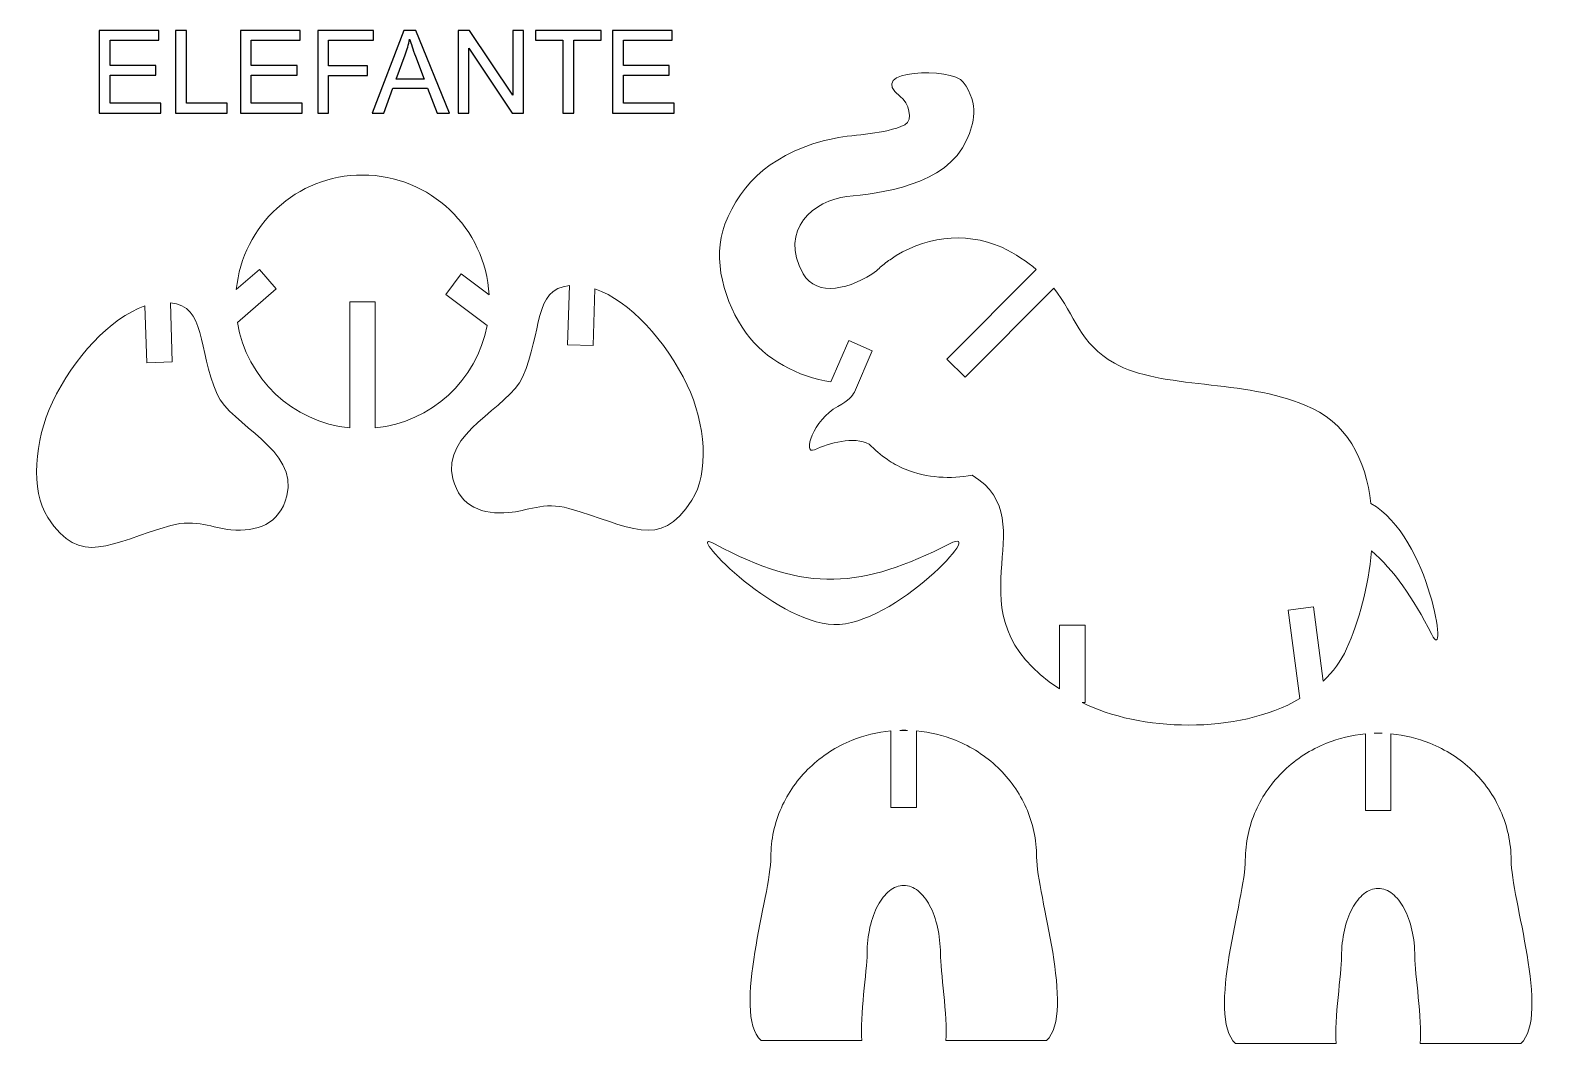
# Model space of a CAD drawing. Header units: centimetres. Extents: x -58 to 82, y -23 to 47.
# Drawn here: x 11.2 to 29.02, y 11.33 to 23.21 of the extents above; entities that cross this region are included whole.
import ezdxf

# ---------------------------------------------------------------- set-up
doc = ezdxf.new("R2010")
doc.units = ezdxf.units.CM
doc.header["$MEASUREMENT"] = 0
doc.layers.add('Camada 1', color=7, linetype='Continuous')

msp = doc.modelspace()

# ---------------------------------------------------------------- linework, layer by layer
at = {"layer": 'Camada 1', "color": 250}
for points, knots in [([(12.00309, 22.2404), (12.00309, 22.2404), (12.00309, 23.20942), (12.00309, 23.20942), (12.00309, 23.20942), (12.00309, 23.20942), (12.70363, 23.20942), (12.70363, 23.20942), (12.70363, 23.20942), (12.70363, 23.20942), (12.70363, 23.09504), (12.70363, 23.09504), (12.70363, 23.09504), (12.70363, 23.09504), (12.13124, 23.09504), (12.13124, 23.09504), (12.13124, 23.09504), (12.13124, 23.09504), (12.13124, 22.79835), (12.13124, 22.79835), (12.13124, 22.79835), (12.13124, 22.79835), (12.6673, 22.79835), (12.6673, 22.79835), (12.6673, 22.79835), (12.6673, 22.79835), (12.6673, 22.68464), (12.6673, 22.68464), (12.6673, 22.68464), (12.6673, 22.68464), (12.13124, 22.68464), (12.13124, 22.68464), (12.13124, 22.68464), (12.13124, 22.68464), (12.13124, 22.35479), (12.13124, 22.35479), (12.13124, 22.35479), (12.13124, 22.35479), (12.72619, 22.35479), (12.72619, 22.35479), (12.72619, 22.35479), (12.72619, 22.35479), (12.72619, 22.2404), (12.72619, 22.2404), (12.72619, 22.2404), (12.72619, 22.2404), (12.00309, 22.2404), (12.00309, 22.2404)], [0, 0, 0, 0, 0.08333333, 0.08333333, 0.08333333, 0.08333333, 0.16666667, 0.16666667, 0.16666667, 0.16666667, 0.25, 0.25, 0.25, 0.25, 0.33333333, 0.33333333, 0.33333333, 0.33333333, 0.41666667, 0.41666667, 0.41666667, 0.41666667, 0.5, 0.5, 0.5, 0.5, 0.58333333, 0.58333333, 0.58333333, 0.58333333, 0.66666667, 0.66666667, 0.66666667, 0.66666667, 0.75, 0.75, 0.75, 0.75, 0.83333333, 0.83333333, 0.83333333, 0.83333333, 0.91666667, 0.91666667, 0.91666667, 0.91666667, 1, 1, 1, 1]), ([(12.89789, 22.2404), (12.89789, 22.2404), (12.89789, 23.20942), (12.89789, 23.20942), (12.89789, 23.20942), (12.89789, 23.20942), (13.02626, 23.20942), (13.02626, 23.20942), (13.02626, 23.20942), (13.02626, 23.20942), (13.02626, 22.35479), (13.02626, 22.35479), (13.02626, 22.35479), (13.02626, 22.35479), (13.50344, 22.35479), (13.50344, 22.35479), (13.50344, 22.35479), (13.50344, 22.35479), (13.50344, 22.2404), (13.50344, 22.2404), (13.50344, 22.2404), (13.50344, 22.2404), (12.89789, 22.2404), (12.89789, 22.2404)], [0, 0, 0, 0, 0.16666667, 0.16666667, 0.16666667, 0.16666667, 0.33333333, 0.33333333, 0.33333333, 0.33333333, 0.5, 0.5, 0.5, 0.5, 0.66666667, 0.66666667, 0.66666667, 0.66666667, 0.83333333, 0.83333333, 0.83333333, 0.83333333, 1, 1, 1, 1]), ([(13.65889, 22.2404), (13.65889, 22.2404), (13.65889, 23.20942), (13.65889, 23.20942), (13.65889, 23.20942), (13.65889, 23.20942), (14.35943, 23.20942), (14.35943, 23.20942), (14.35943, 23.20942), (14.35943, 23.20942), (14.35943, 23.09504), (14.35943, 23.09504), (14.35943, 23.09504), (14.35943, 23.09504), (13.78704, 23.09504), (13.78704, 23.09504), (13.78704, 23.09504), (13.78704, 23.09504), (13.78704, 22.79835), (13.78704, 22.79835), (13.78704, 22.79835), (13.78704, 22.79835), (14.3231, 22.79835), (14.3231, 22.79835), (14.3231, 22.79835), (14.3231, 22.79835), (14.3231, 22.68464), (14.3231, 22.68464), (14.3231, 22.68464), (14.3231, 22.68464), (13.78704, 22.68464), (13.78704, 22.68464), (13.78704, 22.68464), (13.78704, 22.68464), (13.78704, 22.35479), (13.78704, 22.35479), (13.78704, 22.35479), (13.78704, 22.35479), (14.38199, 22.35479), (14.38199, 22.35479), (14.38199, 22.35479), (14.38199, 22.35479), (14.38199, 22.2404), (14.38199, 22.2404), (14.38199, 22.2404), (14.38199, 22.2404), (13.65889, 22.2404), (13.65889, 22.2404)], [0, 0, 0, 0, 0.08333333, 0.08333333, 0.08333333, 0.08333333, 0.16666667, 0.16666667, 0.16666667, 0.16666667, 0.25, 0.25, 0.25, 0.25, 0.33333333, 0.33333333, 0.33333333, 0.33333333, 0.41666667, 0.41666667, 0.41666667, 0.41666667, 0.5, 0.5, 0.5, 0.5, 0.58333333, 0.58333333, 0.58333333, 0.58333333, 0.66666667, 0.66666667, 0.66666667, 0.66666667, 0.75, 0.75, 0.75, 0.75, 0.83333333, 0.83333333, 0.83333333, 0.83333333, 0.91666667, 0.91666667, 0.91666667, 0.91666667, 1, 1, 1, 1]), ([(14.56564, 22.2404), (14.56564, 22.2404), (14.56564, 23.20942), (14.56564, 23.20942), (14.56564, 23.20942), (14.56564, 23.20942), (15.21948, 23.20942), (15.21948, 23.20942), (15.21948, 23.20942), (15.21948, 23.20942), (15.21948, 23.09504), (15.21948, 23.09504), (15.21948, 23.09504), (15.21948, 23.09504), (14.69402, 23.09504), (14.69402, 23.09504), (14.69402, 23.09504), (14.69402, 23.09504), (14.69402, 22.79497), (14.69402, 22.79497), (14.69402, 22.79497), (14.69402, 22.79497), (15.14864, 22.79497), (15.14864, 22.79497), (15.14864, 22.79497), (15.14864, 22.79497), (15.14864, 22.68058), (15.14864, 22.68058), (15.14864, 22.68058), (15.14864, 22.68058), (14.69402, 22.68058), (14.69402, 22.68058), (14.69402, 22.68058), (14.69402, 22.68058), (14.69402, 22.2404), (14.69402, 22.2404), (14.69402, 22.2404), (14.69402, 22.2404), (14.56564, 22.2404), (14.56564, 22.2404)], [0, 0, 0, 0, 0.1, 0.1, 0.1, 0.1, 0.2, 0.2, 0.2, 0.2, 0.3, 0.3, 0.3, 0.3, 0.4, 0.4, 0.4, 0.4, 0.5, 0.5, 0.5, 0.5, 0.6, 0.6, 0.6, 0.6, 0.7, 0.7, 0.7, 0.7, 0.8, 0.8, 0.8, 0.8, 0.9, 0.9, 0.9, 0.9, 1, 1, 1, 1]), ([(15.20482, 22.2404), (15.20482, 22.2404), (15.57709, 23.20942), (15.57709, 23.20942), (15.57709, 23.20942), (15.57709, 23.20942), (15.71516, 23.20942), (15.71516, 23.20942), (15.71516, 23.20942), (15.71516, 23.20942), (16.1118, 22.2404), (16.1118, 22.2404), (16.1118, 22.2404), (16.1118, 22.2404), (15.9656, 22.2404), (15.9656, 22.2404), (15.9656, 22.2404), (15.9656, 22.2404), (15.85256, 22.53393), (15.85256, 22.53393), (15.85256, 22.53393), (15.85256, 22.53393), (15.44736, 22.53393), (15.44736, 22.53393), (15.44736, 22.53393), (15.44736, 22.53393), (15.34109, 22.2404), (15.34109, 22.2404), (15.34109, 22.2404), (15.34109, 22.2404), (15.20482, 22.2404), (15.20482, 22.2404)], [0, 0, 0, 0, 0.125, 0.125, 0.125, 0.125, 0.25, 0.25, 0.25, 0.25, 0.375, 0.375, 0.375, 0.375, 0.5, 0.5, 0.5, 0.5, 0.625, 0.625, 0.625, 0.625, 0.75, 0.75, 0.75, 0.75, 0.875, 0.875, 0.875, 0.875, 1, 1, 1, 1]), ([(16.21288, 22.2404), (16.21288, 22.2404), (16.21288, 23.20942), (16.21288, 23.20942), (16.21288, 23.20942), (16.21288, 23.20942), (16.34441, 23.20942), (16.34441, 23.20942), (16.34441, 23.20942), (16.34441, 23.20942), (16.8534, 22.44864), (16.8534, 22.44864), (16.8534, 22.44864), (16.8534, 22.44864), (16.8534, 23.20942), (16.8534, 23.20942), (16.8534, 23.20942), (16.8534, 23.20942), (16.97636, 23.20942), (16.97636, 23.20942), (16.97636, 23.20942), (16.97636, 23.20942), (16.97636, 22.2404), (16.97636, 22.2404), (16.97636, 22.2404), (16.97636, 22.2404), (16.84483, 22.2404), (16.84483, 22.2404), (16.84483, 22.2404), (16.84483, 22.2404), (16.33584, 23.00186), (16.33584, 23.00186), (16.33584, 23.00186), (16.33584, 23.00186), (16.33584, 22.2404), (16.33584, 22.2404), (16.33584, 22.2404), (16.33584, 22.2404), (16.21288, 22.2404), (16.21288, 22.2404)], [0, 0, 0, 0, 0.1, 0.1, 0.1, 0.1, 0.2, 0.2, 0.2, 0.2, 0.3, 0.3, 0.3, 0.3, 0.4, 0.4, 0.4, 0.4, 0.5, 0.5, 0.5, 0.5, 0.6, 0.6, 0.6, 0.6, 0.7, 0.7, 0.7, 0.7, 0.8, 0.8, 0.8, 0.8, 0.9, 0.9, 0.9, 0.9, 1, 1, 1, 1]), ([(17.43843, 22.2404), (17.43843, 22.2404), (17.43843, 23.09504), (17.43843, 23.09504), (17.43843, 23.09504), (17.43843, 23.09504), (17.11918, 23.09504), (17.11918, 23.09504), (17.11918, 23.09504), (17.11918, 23.09504), (17.11918, 23.20942), (17.11918, 23.20942), (17.11918, 23.20942), (17.11918, 23.20942), (17.88718, 23.20942), (17.88718, 23.20942), (17.88718, 23.20942), (17.88718, 23.20942), (17.88718, 23.09504), (17.88718, 23.09504), (17.88718, 23.09504), (17.88718, 23.09504), (17.56658, 23.09504), (17.56658, 23.09504), (17.56658, 23.09504), (17.56658, 23.09504), (17.56658, 22.2404), (17.56658, 22.2404), (17.56658, 22.2404), (17.56658, 22.2404), (17.43843, 22.2404), (17.43843, 22.2404)], [0, 0, 0, 0, 0.125, 0.125, 0.125, 0.125, 0.25, 0.25, 0.25, 0.25, 0.375, 0.375, 0.375, 0.375, 0.5, 0.5, 0.5, 0.5, 0.625, 0.625, 0.625, 0.625, 0.75, 0.75, 0.75, 0.75, 0.875, 0.875, 0.875, 0.875, 1, 1, 1, 1]), ([(18.02143, 22.2404), (18.02143, 22.2404), (18.02143, 23.20942), (18.02143, 23.20942), (18.02143, 23.20942), (18.02143, 23.20942), (18.72197, 23.20942), (18.72197, 23.20942), (18.72197, 23.20942), (18.72197, 23.20942), (18.72197, 23.09504), (18.72197, 23.09504), (18.72197, 23.09504), (18.72197, 23.09504), (18.14958, 23.09504), (18.14958, 23.09504), (18.14958, 23.09504), (18.14958, 23.09504), (18.14958, 22.79835), (18.14958, 22.79835), (18.14958, 22.79835), (18.14958, 22.79835), (18.68564, 22.79835), (18.68564, 22.79835), (18.68564, 22.79835), (18.68564, 22.79835), (18.68564, 22.68464), (18.68564, 22.68464), (18.68564, 22.68464), (18.68564, 22.68464), (18.14958, 22.68464), (18.14958, 22.68464), (18.14958, 22.68464), (18.14958, 22.68464), (18.14958, 22.35479), (18.14958, 22.35479), (18.14958, 22.35479), (18.14958, 22.35479), (18.74453, 22.35479), (18.74453, 22.35479), (18.74453, 22.35479), (18.74453, 22.35479), (18.74453, 22.2404), (18.74453, 22.2404), (18.74453, 22.2404), (18.74453, 22.2404), (18.02143, 22.2404), (18.02143, 22.2404)], [0, 0, 0, 0, 0.08333333, 0.08333333, 0.08333333, 0.08333333, 0.16666667, 0.16666667, 0.16666667, 0.16666667, 0.25, 0.25, 0.25, 0.25, 0.33333333, 0.33333333, 0.33333333, 0.33333333, 0.41666667, 0.41666667, 0.41666667, 0.41666667, 0.5, 0.5, 0.5, 0.5, 0.58333333, 0.58333333, 0.58333333, 0.58333333, 0.66666667, 0.66666667, 0.66666667, 0.66666667, 0.75, 0.75, 0.75, 0.75, 0.83333333, 0.83333333, 0.83333333, 0.83333333, 0.91666667, 0.91666667, 0.91666667, 0.91666667, 1, 1, 1, 1]), ([(15.48436, 22.63839), (15.48436, 22.63839), (15.81308, 22.63839), (15.81308, 22.63839), (15.81308, 22.63839), (15.81308, 22.63839), (15.71178, 22.90665), (15.71178, 22.90665), (15.71178, 22.90665), (15.6811, 22.98809), (15.65808, 23.0551), (15.64319, 23.10767), (15.64319, 23.10767), (15.63078, 23.0454), (15.61341, 22.98381), (15.59085, 22.92244), (15.59085, 22.92244), (15.59085, 22.92244), (15.48436, 22.63839), (15.48436, 22.63839)], [0, 0, 0, 0, 0.2, 0.2, 0.2, 0.2, 0.4, 0.4, 0.4, 0.4, 0.6, 0.6, 0.6, 0.6, 0.8, 0.8, 0.8, 0.8, 1, 1, 1, 1])]:
    msp.add_open_spline(points, degree=3, knots=knots, dxfattribs=at)
at = {"layer": 'Camada 1', "color": 250, "lineweight": 20}
for points, knots in [([(22.5833, 20.66939), (22.75223, 20.58552), (22.88279, 20.49739), (22.98733, 20.40727), (22.98733, 20.40727), (22.98733, 20.40727), (21.94135, 19.35667), (21.94135, 19.35667), (21.94135, 19.35667), (21.94135, 19.35667), (22.15391, 19.14503), (22.15391, 19.14503), (22.15391, 19.14503), (22.15391, 19.14503), (23.19394, 20.18957), (23.19394, 20.18957), (23.19394, 20.18957), (23.44556, 19.86537), (23.49888, 19.53852), (23.90491, 19.30816), (23.90491, 19.30816), (24.44545, 19.00141), (25.44016, 19.12058), (26.13897, 18.81742), (26.13897, 18.81742), (26.62899, 18.62961), (26.85341, 18.1789), (26.91254, 17.66369), (26.91254, 17.66369), (26.91254, 17.66369), (26.91266, 17.66362), (26.91266, 17.66362), (26.91266, 17.66362), (27.60792, 17.27478), (27.82265, 15.73613), (27.62406, 16.13048), (27.62406, 16.13048), (27.40371, 16.56814), (27.18001, 16.88207), (26.91846, 17.11134), (26.91846, 17.11134), (26.88444, 16.69427), (26.77159, 16.27984), (26.62686, 15.96153), (26.62686, 15.96153), (26.56072, 15.81605), (26.46708, 15.69014), (26.35289, 15.58231), (26.35289, 15.58231), (26.35289, 15.58231), (26.23877, 16.45231), (26.23877, 16.45231), (26.23877, 16.45231), (26.23877, 16.45231), (25.9413, 16.4133), (25.9413, 16.4133), (25.9413, 16.4133), (25.9413, 16.4133), (26.07716, 15.37752), (26.07716, 15.37752), (26.07716, 15.37752), (25.34945, 14.95174), (24.19363, 14.99198), (23.52679, 15.33405), (23.52679, 15.33405), (23.52679, 15.33405), (23.56179, 15.33405), (23.56179, 15.33405), (23.56179, 15.33405), (23.56179, 15.33405), (23.56179, 16.23819), (23.56179, 16.23819), (23.56179, 16.23819), (23.56179, 16.23819), (23.26179, 16.23819), (23.26179, 16.23819), (23.26179, 16.23819), (23.26179, 16.23819), (23.26179, 15.49148), (23.26179, 15.49148), (23.26179, 15.49148), (21.89642, 16.38432), (23.14732, 17.43774), (22.23774, 17.99679), (22.23774, 17.99679), (21.98395, 17.94974), (21.70956, 17.96205), (21.4538, 18.06583), (21.4538, 18.06583), (21.36217, 18.10331), (21.29674, 18.14206), (21.24621, 18.17921), (21.24621, 18.17921), (21.16714, 18.23235), (21.0951, 18.29336), (21.03066, 18.36091), (21.03066, 18.36091), (21.03066, 18.36091), (21.03041, 18.36103), (21.03041, 18.36103), (21.03041, 18.36103), (20.85134, 18.45615), (20.55869, 18.37243), (20.38949, 18.29538), (20.38949, 18.29538), (20.24179, 18.22809), (20.37509, 18.64961), (20.66103, 18.80094), (20.66103, 18.80094), (20.66103, 18.80094), (20.66104, 18.80099), (20.66104, 18.80099), (20.66104, 18.80099), (20.7986, 18.87375), (20.8317, 18.92585), (20.85638, 18.97104), (20.85638, 18.97104), (20.85638, 18.97104), (21.06624, 19.45472), (21.06624, 19.45472), (21.06624, 19.45472), (21.06624, 19.45472), (20.79101, 19.57415), (20.79101, 19.57415), (20.79101, 19.57415), (20.79101, 19.57415), (20.58164, 19.09145), (20.58164, 19.09145), (20.58164, 19.09145), (20.20009, 19.14698), (19.80924, 19.35427), (19.58747, 19.66298), (19.58747, 19.66298), (19.3348, 20.01453), (19.18109, 20.53473), (19.33903, 20.93783), (19.33903, 20.93783), (19.53146, 21.42886), (19.92006, 21.79731), (20.61896, 21.9434), (20.61896, 21.9434), (20.88468, 21.99889), (21.20359, 21.98597), (21.44798, 22.10404), (21.44798, 22.10404), (21.55429, 22.15537), (21.48976, 22.3655), (21.39531, 22.43627), (21.39531, 22.43627), (20.96988, 22.75471), (22.00509, 22.78157), (22.13301, 22.60351), (22.13301, 22.60351), (22.32418, 22.33744), (22.25829, 22.11991), (22.17535, 21.92902), (22.17535, 21.92902), (21.93794, 21.38247), (21.14168, 21.30197), (20.76868, 21.26113), (20.76868, 21.26113), (20.39131, 21.21979), (19.96357, 20.87632), (20.25457, 20.35786), (20.25457, 20.35786), (20.41299, 20.07547), (20.82467, 20.17947), (21.11568, 20.39235), (21.11568, 20.39235), (21.15501, 20.42946), (21.19624, 20.46408), (21.23892, 20.49617), (21.23892, 20.49617), (21.23892, 20.49617), (21.23959, 20.49679), (21.23959, 20.49679), (21.23959, 20.49679), (21.25157, 20.50851), (21.26335, 20.51682), (21.27477, 20.52239), (21.27477, 20.52239), (21.65246, 20.78824), (22.14319, 20.86025), (22.5833, 20.66939)], [0, 0, 0, 0, 0.02173913, 0.02173913, 0.02173913, 0.02173913, 0.04347826, 0.04347826, 0.04347826, 0.04347826, 0.06521739, 0.06521739, 0.06521739, 0.06521739, 0.08695652, 0.08695652, 0.08695652, 0.08695652, 0.10869565, 0.10869565, 0.10869565, 0.10869565, 0.13043478, 0.13043478, 0.13043478, 0.13043478, 0.15217391, 0.15217391, 0.15217391, 0.15217391, 0.17391304, 0.17391304, 0.17391304, 0.17391304, 0.19565217, 0.19565217, 0.19565217, 0.19565217, 0.2173913, 0.2173913, 0.2173913, 0.2173913, 0.23913043, 0.23913043, 0.23913043, 0.23913043, 0.26086957, 0.26086957, 0.26086957, 0.26086957, 0.2826087, 0.2826087, 0.2826087, 0.2826087, 0.30434783, 0.30434783, 0.30434783, 0.30434783, 0.32608696, 0.32608696, 0.32608696, 0.32608696, 0.34782609, 0.34782609, 0.34782609, 0.34782609, 0.36956522, 0.36956522, 0.36956522, 0.36956522, 0.39130435, 0.39130435, 0.39130435, 0.39130435, 0.41304348, 0.41304348, 0.41304348, 0.41304348, 0.43478261, 0.43478261, 0.43478261, 0.43478261, 0.45652174, 0.45652174, 0.45652174, 0.45652174, 0.47826087, 0.47826087, 0.47826087, 0.47826087, 0.5, 0.5, 0.5, 0.5, 0.52173913, 0.52173913, 0.52173913, 0.52173913, 0.54347826, 0.54347826, 0.54347826, 0.54347826, 0.56521739, 0.56521739, 0.56521739, 0.56521739, 0.58695652, 0.58695652, 0.58695652, 0.58695652, 0.60869565, 0.60869565, 0.60869565, 0.60869565, 0.63043478, 0.63043478, 0.63043478, 0.63043478, 0.65217391, 0.65217391, 0.65217391, 0.65217391, 0.67391304, 0.67391304, 0.67391304, 0.67391304, 0.69565217, 0.69565217, 0.69565217, 0.69565217, 0.7173913, 0.7173913, 0.7173913, 0.7173913, 0.73913043, 0.73913043, 0.73913043, 0.73913043, 0.76086957, 0.76086957, 0.76086957, 0.76086957, 0.7826087, 0.7826087, 0.7826087, 0.7826087, 0.80434783, 0.80434783, 0.80434783, 0.80434783, 0.82608696, 0.82608696, 0.82608696, 0.82608696, 0.84782609, 0.84782609, 0.84782609, 0.84782609, 0.86956522, 0.86956522, 0.86956522, 0.86956522, 0.89130435, 0.89130435, 0.89130435, 0.89130435, 0.91304348, 0.91304348, 0.91304348, 0.91304348, 0.93478261, 0.93478261, 0.93478261, 0.93478261, 0.95652174, 0.95652174, 0.95652174, 0.95652174, 0.97826087, 0.97826087, 0.97826087, 0.97826087, 1, 1, 1, 1]), ([(15.24075, 18.54985), (15.89843, 18.61581), (16.42979, 19.11076), (16.55086, 19.75062), (16.55086, 19.75062), (16.55086, 19.75062), (16.06821, 20.11527), (16.06821, 20.11527), (16.06821, 20.11527), (16.06821, 20.11527), (16.24906, 20.35463), (16.24906, 20.35463), (16.24906, 20.35463), (16.24906, 20.35463), (16.57467, 20.10862), (16.57467, 20.10862), (16.57467, 20.10862), (16.533, 20.89197), (15.88446, 21.51456), (15.09075, 21.51456), (15.09075, 21.51456), (14.31867, 21.51456), (13.68398, 20.92541), (13.61161, 20.17227), (13.61161, 20.17227), (13.61161, 20.17227), (13.88234, 20.40674), (13.88234, 20.40674), (13.88234, 20.40674), (13.88234, 20.40674), (14.0788, 20.18001), (14.0788, 20.18001), (14.0788, 20.18001), (14.0788, 20.18001), (13.62434, 19.78642), (13.62434, 19.78642), (13.62434, 19.78642), (13.73203, 19.12928), (14.27086, 18.61704), (14.94075, 18.54985), (14.94075, 18.54985), (14.94075, 18.54985), (14.94075, 20.02846), (14.94075, 20.02846), (14.94075, 20.02846), (14.94075, 20.02846), (15.24075, 20.02846), (15.24075, 20.02846), (15.24075, 20.02846), (15.24075, 20.02846), (15.24075, 18.54985), (15.24075, 18.54985)], [0, 0, 0, 0, 0.07692308, 0.07692308, 0.07692308, 0.07692308, 0.15384615, 0.15384615, 0.15384615, 0.15384615, 0.23076923, 0.23076923, 0.23076923, 0.23076923, 0.30769231, 0.30769231, 0.30769231, 0.30769231, 0.38461538, 0.38461538, 0.38461538, 0.38461538, 0.46153846, 0.46153846, 0.46153846, 0.46153846, 0.53846154, 0.53846154, 0.53846154, 0.53846154, 0.61538462, 0.61538462, 0.61538462, 0.61538462, 0.69230769, 0.69230769, 0.69230769, 0.69230769, 0.76923077, 0.76923077, 0.76923077, 0.76923077, 0.84615385, 0.84615385, 0.84615385, 0.84615385, 0.92307692, 0.92307692, 0.92307692, 0.92307692, 1, 1, 1, 1]), ([(17.81472, 20.18033), (18.22503, 20.04068), (18.65039, 19.56991), (18.89755, 19.0536), (18.89755, 19.0536), (19.11299, 18.60356), (19.15654, 18.01928), (18.952, 17.70219), (18.952, 17.70219), (18.56819, 17.10722), (18.22839, 17.40542), (17.51089, 17.60704), (17.51089, 17.60704), (17.21422, 17.69041), (17.01393, 17.57274), (16.80535, 17.55761), (16.80535, 17.55761), (16.50049, 17.53549), (16.23889, 17.61614), (16.15024, 17.95444), (16.15024, 17.95444), (16.00848, 18.4954), (16.80937, 18.78487), (16.96768, 19.14609), (16.96768, 19.14609), (17.20371, 19.68468), (17.08977, 20.17673), (17.51583, 20.21919), (17.51583, 20.21919), (17.51583, 20.21919), (17.49351, 19.52471), (17.49351, 19.52471), (17.49351, 19.52471), (17.49351, 19.52471), (17.79335, 19.51504), (17.79335, 19.51504), (17.79335, 19.51504), (17.79335, 19.51504), (17.81472, 20.18033), (17.81472, 20.18033)], [0, 0, 0, 0, 0.1, 0.1, 0.1, 0.1, 0.2, 0.2, 0.2, 0.2, 0.3, 0.3, 0.3, 0.3, 0.4, 0.4, 0.4, 0.4, 0.5, 0.5, 0.5, 0.5, 0.6, 0.6, 0.6, 0.6, 0.7, 0.7, 0.7, 0.7, 0.8, 0.8, 0.8, 0.8, 0.9, 0.9, 0.9, 0.9, 1, 1, 1, 1]), ([(12.53962, 19.97954), (12.12931, 19.83989), (11.70395, 19.36912), (11.45679, 18.85281), (11.45679, 18.85281), (11.24135, 18.40277), (11.1978, 17.81849), (11.40234, 17.5014), (11.40234, 17.5014), (11.78615, 16.90643), (12.12595, 17.20463), (12.84345, 17.40625), (12.84345, 17.40625), (13.14012, 17.48962), (13.34041, 17.37195), (13.54899, 17.35682), (13.54899, 17.35682), (13.85385, 17.3347), (14.11545, 17.41535), (14.2041, 17.75365), (14.2041, 17.75365), (14.34586, 18.29461), (13.54497, 18.58408), (13.38666, 18.9453), (13.38666, 18.9453), (13.15063, 19.48389), (13.26457, 19.97594), (12.83851, 20.0184), (12.83851, 20.0184), (12.83851, 20.0184), (12.86083, 19.32392), (12.86083, 19.32392), (12.86083, 19.32392), (12.86083, 19.32392), (12.56099, 19.31425), (12.56099, 19.31425), (12.56099, 19.31425), (12.56099, 19.31425), (12.53962, 19.97954), (12.53962, 19.97954)], [0, 0, 0, 0, 0.1, 0.1, 0.1, 0.1, 0.2, 0.2, 0.2, 0.2, 0.3, 0.3, 0.3, 0.3, 0.4, 0.4, 0.4, 0.4, 0.5, 0.5, 0.5, 0.5, 0.6, 0.6, 0.6, 0.6, 0.7, 0.7, 0.7, 0.7, 0.8, 0.8, 0.8, 0.8, 0.9, 0.9, 0.9, 0.9, 1, 1, 1, 1]), ([(19.21707, 17.192), (20.29582, 16.60732), (20.94909, 16.67091), (21.9708, 17.192), (21.9708, 17.192), (22.44121, 17.43191), (21.3208, 16.22439), (20.61579, 16.24495), (20.61579, 16.24495), (19.91078, 16.26551), (18.82891, 17.40238), (19.21707, 17.192)], [0, 0, 0, 0, 0.33333333, 0.33333333, 0.33333333, 0.33333333, 0.66666667, 0.66666667, 0.66666667, 0.66666667, 1, 1, 1, 1]), ([(21.58553, 14.99971), (21.7459, 14.98502), (21.89884, 14.94703), (22.04151, 14.88979), (22.04151, 14.88979), (22.22802, 14.8149), (22.39574, 14.70592), (22.53691, 14.57106), (22.53691, 14.57106), (22.67809, 14.43652), (22.79153, 14.27648), (22.87055, 14.09904), (22.87055, 14.09904), (22.94949, 13.92084), (22.99305, 13.72588), (22.99305, 13.52062), (22.99305, 13.52062), (22.99305, 13.07954), (23.45643, 11.70226), (23.10793, 11.36968), (23.10793, 11.36968), (23.10793, 11.36968), (21.92849, 11.36968), (21.92849, 11.36968), (21.92849, 11.36968), (21.95179, 11.65325), (21.86502, 12.19166), (21.86502, 12.38748), (21.86502, 12.38748), (21.86502, 12.49801), (21.853, 12.60329), (21.83126, 12.69907), (21.83126, 12.69907), (21.80952, 12.79482), (21.77807, 12.88115), (21.73921, 12.95356), (21.73921, 12.95356), (21.70035, 13.02602), (21.65407, 13.08462), (21.60269, 13.12516), (21.60269, 13.12516), (21.55131, 13.16567), (21.49482, 13.18808), (21.43553, 13.18808), (21.43553, 13.18808), (21.37624, 13.18808), (21.31975, 13.16567), (21.26837, 13.12516), (21.26837, 13.12516), (21.21699, 13.08462), (21.17072, 13.02602), (21.13185, 12.95356), (21.13185, 12.95356), (21.09299, 12.88115), (21.06154, 12.79484), (21.0398, 12.69907), (21.0398, 12.69907), (21.01806, 12.60329), (21.00604, 12.49801), (21.00604, 12.38748), (21.00604, 12.38748), (21.00604, 12.19166), (20.91927, 11.65325), (20.94257, 11.36968), (20.94257, 11.36968), (20.94257, 11.36968), (19.76313, 11.36968), (19.76313, 11.36968), (19.76313, 11.36968), (19.41463, 11.70226), (19.87801, 13.07954), (19.87801, 13.52062), (19.87801, 13.52062), (19.87801, 13.72588), (19.92157, 13.92084), (20.00051, 14.09904), (20.00051, 14.09904), (20.07953, 14.27648), (20.19297, 14.43652), (20.33415, 14.57106), (20.33415, 14.57106), (20.47532, 14.70592), (20.64304, 14.8149), (20.82955, 14.88979), (20.82955, 14.88979), (20.97222, 14.94703), (21.12516, 14.98502), (21.28553, 14.99971), (21.28553, 14.99971), (21.28553, 14.99971), (21.28553, 14.10176), (21.28553, 14.10176), (21.28553, 14.10176), (21.28553, 14.10176), (21.58553, 14.10176), (21.58553, 14.10176), (21.58553, 14.10176), (21.58553, 14.10176), (21.58553, 14.99971), (21.58553, 14.99971)], [0, 0, 0, 0, 0.04, 0.04, 0.04, 0.04, 0.08, 0.08, 0.08, 0.08, 0.12, 0.12, 0.12, 0.12, 0.16, 0.16, 0.16, 0.16, 0.2, 0.2, 0.2, 0.2, 0.24, 0.24, 0.24, 0.24, 0.28, 0.28, 0.28, 0.28, 0.32, 0.32, 0.32, 0.32, 0.36, 0.36, 0.36, 0.36, 0.4, 0.4, 0.4, 0.4, 0.44, 0.44, 0.44, 0.44, 0.48, 0.48, 0.48, 0.48, 0.52, 0.52, 0.52, 0.52, 0.56, 0.56, 0.56, 0.56, 0.6, 0.6, 0.6, 0.6, 0.64, 0.64, 0.64, 0.64, 0.68, 0.68, 0.68, 0.68, 0.72, 0.72, 0.72, 0.72, 0.76, 0.76, 0.76, 0.76, 0.8, 0.8, 0.8, 0.8, 0.84, 0.84, 0.84, 0.84, 0.88, 0.88, 0.88, 0.88, 0.92, 0.92, 0.92, 0.92, 0.96, 0.96, 0.96, 0.96, 1, 1, 1, 1]), ([(21.43553, 15.00652), (21.45073, 15.00652), (21.46586, 15.00631), (21.48095, 15.0059), (21.48095, 15.0059), (21.48095, 15.0059), (21.39011, 15.0059), (21.39011, 15.0059), (21.39011, 15.0059), (21.4052, 15.00631), (21.42033, 15.00652), (21.43553, 15.00652)], [0, 0, 0, 0, 0.33333333, 0.33333333, 0.33333333, 0.33333333, 0.66666667, 0.66666667, 0.66666667, 0.66666667, 1, 1, 1, 1]), ([(26.99713, 14.97176), (27.01233, 14.97176), (27.02746, 14.97155), (27.04255, 14.97114), (27.04255, 14.97114), (27.04255, 14.97114), (26.95171, 14.97114), (26.95171, 14.97114), (26.95171, 14.97114), (26.9668, 14.97155), (26.98193, 14.97176), (26.99713, 14.97176)], [0, 0, 0, 0, 0.33333333, 0.33333333, 0.33333333, 0.33333333, 0.66666667, 0.66666667, 0.66666667, 0.66666667, 1, 1, 1, 1]), ([(27.14713, 14.96495), (27.3075, 14.95026), (27.46044, 14.91227), (27.60311, 14.85503), (27.60311, 14.85503), (27.78962, 14.78014), (27.95734, 14.67116), (28.09851, 14.5363), (28.09851, 14.5363), (28.23969, 14.40176), (28.35313, 14.24172), (28.43215, 14.06428), (28.43215, 14.06428), (28.51109, 13.88608), (28.55465, 13.69112), (28.55465, 13.48586), (28.55465, 13.48586), (28.55465, 13.04478), (29.01803, 11.6675), (28.66953, 11.33492), (28.66953, 11.33492), (28.66953, 11.33492), (27.49009, 11.33492), (27.49009, 11.33492), (27.49009, 11.33492), (27.51339, 11.61849), (27.42662, 12.1569), (27.42662, 12.35272), (27.42662, 12.35272), (27.42662, 12.46325), (27.4146, 12.56853), (27.39286, 12.66431), (27.39286, 12.66431), (27.37112, 12.76006), (27.33967, 12.84639), (27.30081, 12.9188), (27.30081, 12.9188), (27.26195, 12.99126), (27.21567, 13.04986), (27.16429, 13.0904), (27.16429, 13.0904), (27.11291, 13.13091), (27.05642, 13.15332), (26.99713, 13.15332), (26.99713, 13.15332), (26.93784, 13.15332), (26.88135, 13.13091), (26.82997, 13.0904), (26.82997, 13.0904), (26.77859, 13.04986), (26.73232, 12.99126), (26.69345, 12.9188), (26.69345, 12.9188), (26.65459, 12.84639), (26.62314, 12.76008), (26.6014, 12.66431), (26.6014, 12.66431), (26.57966, 12.56853), (26.56764, 12.46325), (26.56764, 12.35272), (26.56764, 12.35272), (26.56764, 12.1569), (26.48087, 11.61849), (26.50417, 11.33492), (26.50417, 11.33492), (26.50417, 11.33492), (25.32473, 11.33492), (25.32473, 11.33492), (25.32473, 11.33492), (24.97623, 11.6675), (25.43961, 13.04478), (25.43961, 13.48586), (25.43961, 13.48586), (25.43961, 13.69112), (25.48317, 13.88608), (25.56211, 14.06428), (25.56211, 14.06428), (25.64113, 14.24172), (25.75457, 14.40176), (25.89575, 14.5363), (25.89575, 14.5363), (26.03692, 14.67116), (26.20464, 14.78014), (26.39115, 14.85503), (26.39115, 14.85503), (26.53382, 14.91227), (26.68676, 14.95026), (26.84713, 14.96495), (26.84713, 14.96495), (26.84713, 14.96495), (26.84713, 14.067), (26.84713, 14.067), (26.84713, 14.067), (26.84713, 14.067), (27.14713, 14.067), (27.14713, 14.067), (27.14713, 14.067), (27.14713, 14.067), (27.14713, 14.96495), (27.14713, 14.96495)], [0, 0, 0, 0, 0.04, 0.04, 0.04, 0.04, 0.08, 0.08, 0.08, 0.08, 0.12, 0.12, 0.12, 0.12, 0.16, 0.16, 0.16, 0.16, 0.2, 0.2, 0.2, 0.2, 0.24, 0.24, 0.24, 0.24, 0.28, 0.28, 0.28, 0.28, 0.32, 0.32, 0.32, 0.32, 0.36, 0.36, 0.36, 0.36, 0.4, 0.4, 0.4, 0.4, 0.44, 0.44, 0.44, 0.44, 0.48, 0.48, 0.48, 0.48, 0.52, 0.52, 0.52, 0.52, 0.56, 0.56, 0.56, 0.56, 0.6, 0.6, 0.6, 0.6, 0.64, 0.64, 0.64, 0.64, 0.68, 0.68, 0.68, 0.68, 0.72, 0.72, 0.72, 0.72, 0.76, 0.76, 0.76, 0.76, 0.8, 0.8, 0.8, 0.8, 0.84, 0.84, 0.84, 0.84, 0.88, 0.88, 0.88, 0.88, 0.92, 0.92, 0.92, 0.92, 0.96, 0.96, 0.96, 0.96, 1, 1, 1, 1])]:
    msp.add_open_spline(points, degree=3, knots=knots, dxfattribs=at)

doc.saveas('drawing.dxf')
